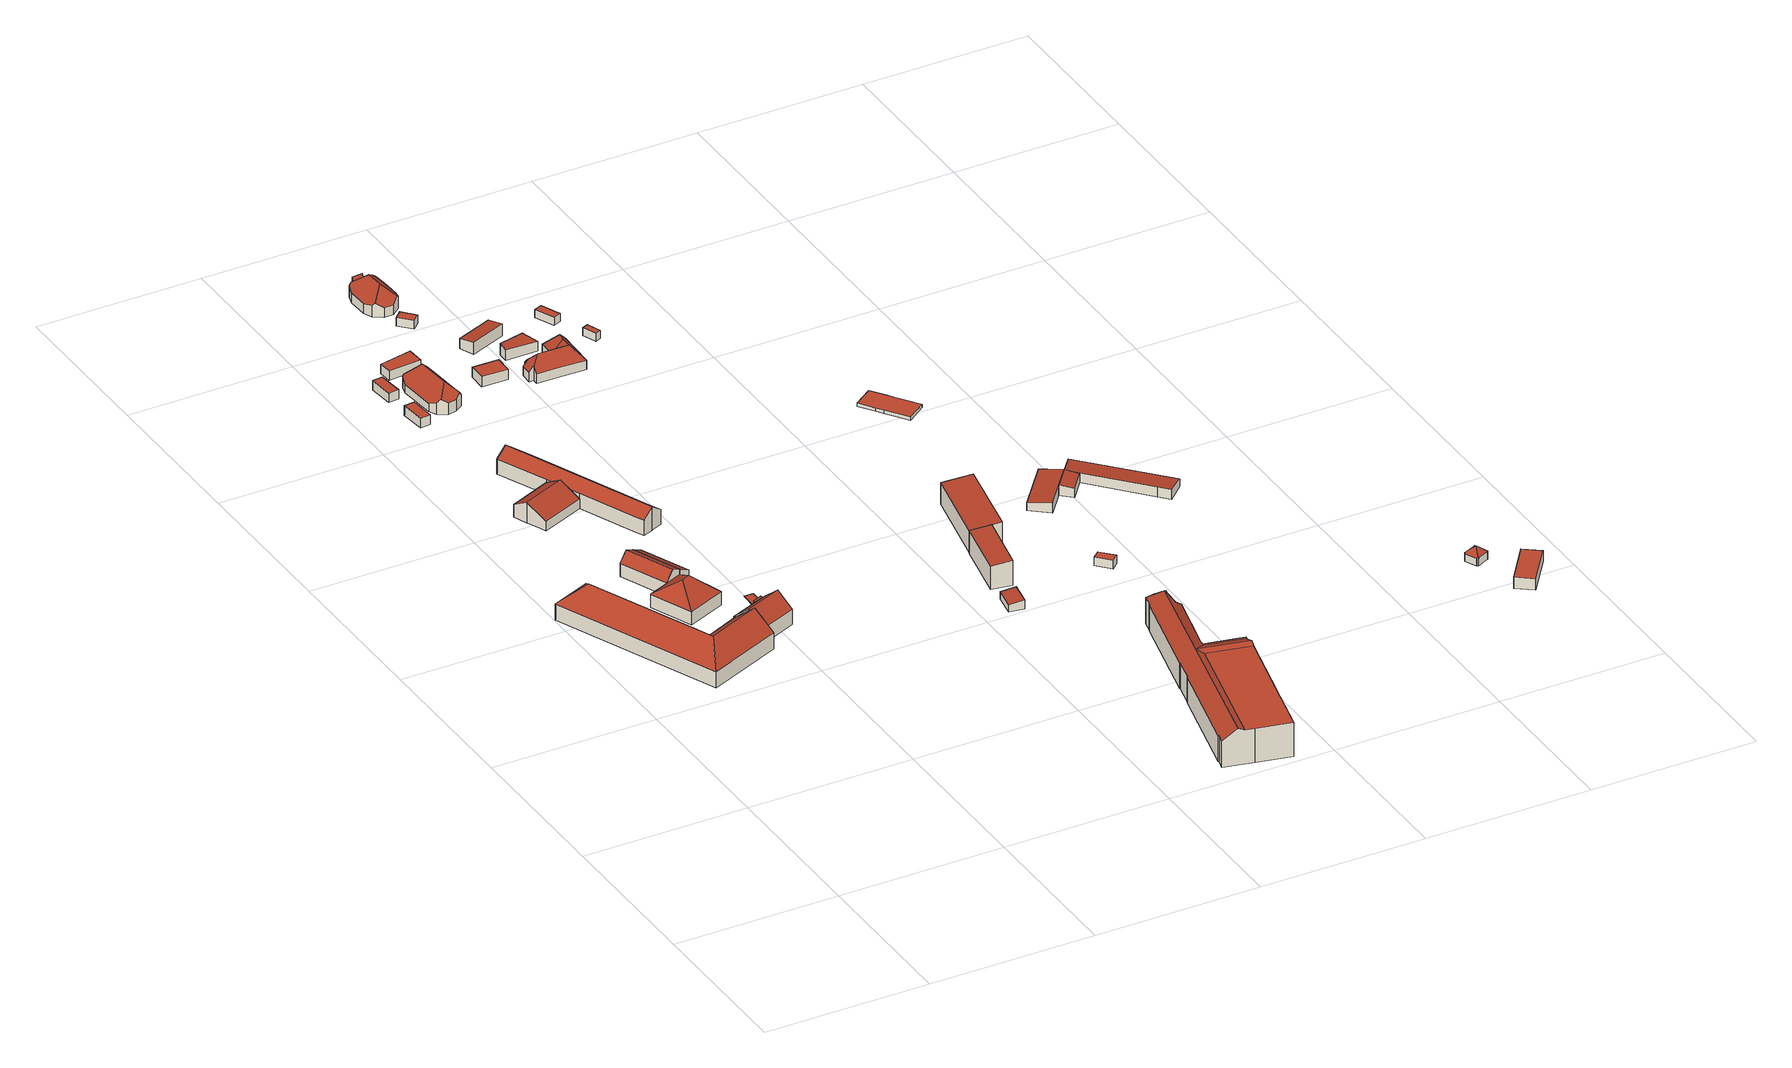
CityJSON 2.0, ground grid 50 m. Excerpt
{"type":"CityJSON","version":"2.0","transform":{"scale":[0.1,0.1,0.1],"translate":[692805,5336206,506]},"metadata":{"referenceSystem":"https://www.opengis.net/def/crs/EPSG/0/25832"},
"CityObjects":{
"building1":{"type":"Building","attributes":{"Gemeindeschluessel":"09162000","HoeheDach":"517.080","HoeheGrund":"506.700","Methode":"2000","NiedrigsteTraufeDesGebaeudes":"511.736","Geometrietyp2DReferenz":"3000","function":"31001_2000","roofType":"3200","measuredHeight":10.38,"storeysAboveGround":1},"geometry":[{"type":"Solid","lod":"2","boundaries":[[[[0,1,2,3]],[[4,5,6,1,0,7,8,9,10,11,12]],[[10,9,8,13,14,15]],[[16,17,18,19,20,21]],[[2,20,19]],[[22,15,14,23,17,16,24]],[[17,3,2,19,18]],[[20,2,1,6]],[[4,16,21,20,6,5]],[[14,13,25,3,17,23]],[[15,22,11,10]],[[25,13,8,7,0,3]],[[12,11,22,24,16,4]]]],"semantics":{"surfaces":[{"type":"WallSurface"},{"type":"GroundSurface"},{"type":"RoofSurface","Dachneigung":"50.808","Dachorientierung":"247.168","Flaeche":"406.503","Z_MAX":"10.380","Z_MAX_ASL":"517.080","Z_MIN":"5.041","Z_MIN_ASL":"511.741"},{"type":"RoofSurface","Dachneigung":"48.597","Dachorientierung":"337.350","Flaeche":"52.766","Z_MAX":"10.380","Z_MAX_ASL":"517.080","Z_MIN":"5.044","Z_MIN_ASL":"511.744"},{"type":"RoofSurface","Dachneigung":"50.182","Dachorientierung":"157.131","Flaeche":"177.218","Z_MAX":"10.380","Z_MAX_ASL":"517.080","Z_MIN":"5.041","Z_MIN_ASL":"511.741"},{"type":"RoofSurface","Dachneigung":"50.791","Dachorientierung":"67.161","Flaeche":"352.278","Z_MAX":"10.380","Z_MAX_ASL":"517.080","Z_MIN":"5.036","Z_MIN_ASL":"511.736"},{"type":"RoofSurface","Dachneigung":"50.167","Dachorientierung":"337.106","Flaeche":"120.992","Z_MAX":"10.380","Z_MAX_ASL":"517.080","Z_MIN":"5.036","Z_MIN_ASL":"511.736"}],"values":[[0,1,0,2,3,4,5,0,0,6,0,0,0]]}}]},
"building2":{"type":"Building","attributes":{"Gemeindeschluessel":"09162000","HoeheDach":"515.560","HoeheGrund":"506.692","Methode":"2000","NiedrigsteTraufeDesGebaeudes":"510.710","Geometrietyp2DReferenz":"3000","function":"31001_2000","roofType":"3200","measuredHeight":8.87,"storeysAboveGround":1},"geometry":[{"type":"Solid","lod":"2","boundaries":[[[[26,27,28,29,30,31]],[[32,33,34,35]],[[36,37,29,28,38,39,40]],[[29,37,41,30]],[[26,31,42,43]],[[44,45,46,47,43,42,48]],[[44,36,40,35,34,45]],[[45,34,33,49,46]],[[47,50,27,26,43]],[[46,49,51,39,38,50,47]],[[39,51,32,35,40]],[[50,38,28,27]],[[42,31,30,41,48]],[[48,41,37,36,44]],[[51,49,33,32]]]],"semantics":{"surfaces":[{"type":"RoofSurface","Dachneigung":"55.637","Dachorientierung":"157.087","Flaeche":"65.595","Z_MAX":"8.868","Z_MAX_ASL":"515.560","Z_MIN":"4.053","Z_MIN_ASL":"510.744"},{"type":"RoofSurface","Dachneigung":"40.833","Dachorientierung":"246.978","Flaeche":"62.311","Z_MAX":"7.098","Z_MAX_ASL":"513.790","Z_MIN":"4.076","Z_MIN_ASL":"510.767"},{"type":"RoofSurface","Dachneigung":"55.637","Dachorientierung":"337.087","Flaeche":"64.093","Z_MAX":"8.868","Z_MAX_ASL":"515.560","Z_MIN":"4.018","Z_MIN_ASL":"510.710"},{"type":"RoofSurface","Dachneigung":"46.032","Dachorientierung":"246.742","Flaeche":"48.554","Z_MAX":"8.868","Z_MAX_ASL":"515.560","Z_MIN":"4.067","Z_MIN_ASL":"510.758"},{"type":"WallSurface"},{"type":"GroundSurface"},{"type":"RoofSurface","Dachneigung":"46.033","Dachorientierung":"66.978","Flaeche":"48.801","Z_MAX":"8.868","Z_MAX_ASL":"515.560","Z_MIN":"4.044","Z_MIN_ASL":"510.736"},{"type":"RoofSurface","Dachneigung":"64.860","Dachorientierung":"66.978","Flaeche":"50.611","Z_MAX":"7.098","Z_MAX_ASL":"513.790","Z_MIN":"5.721","Z_MIN_ASL":"512.413"}],"values":[[0,1,2,3,4,5,4,4,4,4,4,6,4,4,7]]}}]},
"building3":{"type":"Building","attributes":{"Gemeindeschluessel":"09162000","HoeheDach":"515.788","HoeheGrund":"506.900","Methode":"1000","NiedrigsteTraufeDesGebaeudes":"511.720","Geometrietyp2DReferenz":"3000","function":"31001_2000","roofType":"3100","measuredHeight":8.89,"storeysAboveGround":1},"geometry":[{"type":"Solid","lod":"2","boundaries":[[[[52,53,54,55]],[[56,57,58,55,54,59,60,61]],[[62,63,64,53,52,65]],[[65,52,55,58]],[[66,64,63,67]],[[56,61,67,63,62,65,58,57]],[[66,67,61,60]],[[60,59,54,53,64,66]]]],"semantics":{"surfaces":[{"type":"WallSurface"},{"type":"GroundSurface"},{"type":"RoofSurface","Dachneigung":"50.639","Dachorientierung":"337.374","Flaeche":"80.493","Z_MAX":"8.888","Z_MAX_ASL":"515.788","Z_MIN":"4.822","Z_MIN_ASL":"511.722"},{"type":"RoofSurface","Dachneigung":"50.637","Dachorientierung":"157.376","Flaeche":"79.323","Z_MAX":"8.888","Z_MAX_ASL":"515.788","Z_MIN":"4.820","Z_MIN_ASL":"511.720"}],"values":[[0,1,2,0,3,0,0,0]]}}]},
"building4":{"type":"Building","attributes":{"Gemeindeschluessel":"09162000","HoeheDach":"512.403","HoeheGrund":"506.750","Methode":"1000","NiedrigsteTraufeDesGebaeudes":"510.482","Geometrietyp2DReferenz":"3000","function":"51009_1610","roofType":"2100","measuredHeight":5.65},"geometry":[{"type":"Solid","lod":"2","boundaries":[[[[68,69,70,71]],[[69,72,73,70]],[[72,49,74,73]],[[71,70,73,74]],[[49,68,71,74]],[[69,68,49,72]]]],"semantics":{"surfaces":[{"type":"WallSurface"},{"type":"GroundSurface"},{"type":"RoofSurface","Dachneigung":"61.885","Dachorientierung":"67.156","Flaeche":"64.664","Z_MAX":"5.653","Z_MAX_ASL":"512.403","Z_MIN":"3.732","Z_MIN_ASL":"510.482"}],"values":[[0,0,0,1,0,2]]}}]},
"building5":{"type":"Building","attributes":{"Gemeindeschluessel":"09162000","HoeheDach":"513.011","HoeheGrund":"506.730","Methode":"2000","NiedrigsteTraufeDesGebaeudes":"509.585","Geometrietyp2DReferenz":"3000","function":"31001_9998","roofType":"3100","measuredHeight":6.28,"storeysAboveGround":1},"geometry":[{"type":"Solid","lod":"2","boundaries":[[[[75,76,77,78,79,80,81]],[[77,76,82,83]],[[77,83,84,85,86,87,79,78]],[[88,89,90,91,86,85,84,83,82]],[[92,87,86,91]],[[82,76,75,81,89,88]],[[89,81,80,92,91,90]],[[79,87,92,80]]]],"semantics":{"surfaces":[{"type":"RoofSurface","Dachneigung":"62.241","Dachorientierung":"157.393","Flaeche":"104.421","Z_MAX":"6.281","Z_MAX_ASL":"513.011","Z_MIN":"2.855","Z_MIN_ASL":"509.585"},{"type":"WallSurface"},{"type":"GroundSurface"},{"type":"RoofSurface","Dachneigung":"62.240","Dachorientierung":"337.397","Flaeche":"73.696","Z_MAX":"6.281","Z_MAX_ASL":"513.011","Z_MIN":"3.870","Z_MIN_ASL":"510.600"}],"values":[[0,1,1,2,1,1,1,3]]}}]},
"building6":{"type":"Building","attributes":{"Gemeindeschluessel":"09162000","HoeheDach":"508.710","HoeheGrund":"506.978","Methode":"9999","NiedrigsteTraufeDesGebaeudes":"507.180","Geometrietyp2DReferenz":"3000","function":"31001_2000","roofType":"1000","measuredHeight":1.73},"geometry":[{"type":"Solid","lod":"2","boundaries":[[[[93,94,95,96]],[[96,95,97,98]],[[99,100,93,96,98,101]],[[94,93,100,102]],[[103,99,101,104]],[[99,103,102,100]],[[104,101,98,97]],[[95,94,102,103,104,97]]]],"semantics":{"surfaces":[{"type":"RoofSurface","Dachneigung":"90.000","Dachorientierung":"-1.000","Flaeche":"3.057","Z_MAX":"1.732","Z_MAX_ASL":"508.710","Z_MIN":"1.732","Z_MIN_ASL":"508.710"},{"type":"WallSurface"},{"type":"RoofSurface","Dachneigung":"90.000","Dachorientierung":"-1.000","Flaeche":"12.870","Z_MAX":"0.202","Z_MAX_ASL":"507.180","Z_MIN":"0.202","Z_MIN_ASL":"507.180"},{"type":"GroundSurface"}],"values":[[0,1,1,1,1,2,3,1]]}}]},
"building7":{"type":"Building","attributes":{"Gemeindeschluessel":"09162000","HoeheDach":"509.490","HoeheGrund":"506.547","Methode":"2000","NiedrigsteTraufeDesGebaeudes":"509.490","Geometrietyp2DReferenz":"3000","function":"31001_2000","roofType":"1000","measuredHeight":2.94,"storeysAboveGround":1},"geometry":[{"type":"Solid","lod":"2","boundaries":[[[[105,106,107,108]],[[107,106,109,110]],[[106,105,111,109]],[[105,108,112,111]],[[109,111,112,110]],[[108,107,110,112]]]],"semantics":{"surfaces":[{"type":"RoofSurface","Dachneigung":"90.000","Dachorientierung":"-1.000","Flaeche":"24.332","Z_MAX":"2.943","Z_MAX_ASL":"509.490","Z_MIN":"2.943","Z_MIN_ASL":"509.490"},{"type":"WallSurface"},{"type":"GroundSurface"}],"values":[[0,1,1,1,2,1]]}}]},
"building8":{"type":"Building","attributes":{"Gemeindeschluessel":"09162000","HoeheDach":"513.914","HoeheGrund":"506.670","Methode":"1000","NiedrigsteTraufeDesGebaeudes":"511.346","Geometrietyp2DReferenz":"3000","function":"31001_9998","roofType":"3100","measuredHeight":7.24,"storeysAboveGround":1},"geometry":[{"type":"Solid","lod":"2","boundaries":[[[[113,114,115,116,117,118]],[[119,120,121,122]],[[123,120,119,124,125,114,113,126]],[[127,128,129,83,86,117,116,115,130,131,122,121,132,133]],[[128,134,135,136,83,129]],[[133,132,123,126,137,127]],[[136,135,134,137,126,113,118,138]],[[136,138,86,83]],[[114,125,130,115]],[[138,118,117,86]],[[124,119,122,131]],[[120,123,132,121]],[[137,134,128,127]],[[125,124,131,130]]]],"semantics":{"surfaces":[{"type":"WallSurface"},{"type":"RoofSurface","Dachneigung":"54.094","Dachorientierung":"67.102","Flaeche":"213.977","Z_MAX":"7.244","Z_MAX_ASL":"513.914","Z_MIN":"4.676","Z_MIN_ASL":"511.346"},{"type":"GroundSurface"},{"type":"RoofSurface","Dachneigung":"54.088","Dachorientierung":"247.101","Flaeche":"214.329","Z_MAX":"7.244","Z_MAX_ASL":"513.914","Z_MIN":"4.681","Z_MIN_ASL":"511.351"}],"values":[[0,0,1,2,0,0,3,0,0,0,0,0,0,0]]}}]},
"building9":{"type":"Building","attributes":{"Gemeindeschluessel":"09162000","HoeheDach":"509.480","HoeheGrund":"506.556","Methode":"2000","NiedrigsteTraufeDesGebaeudes":"509.480","Geometrietyp2DReferenz":"3000","function":"31001_2000","roofType":"1000","measuredHeight":2.92,"storeysAboveGround":1},"geometry":[{"type":"Solid","lod":"2","boundaries":[[[[139,140,141,142]],[[140,139,143,144]],[[143,139,142,145]],[[142,141,146,145]],[[144,143,145,146]],[[140,144,146,141]]]],"semantics":{"surfaces":[{"type":"WallSurface"},{"type":"RoofSurface","Dachneigung":"90.000","Dachorientierung":"-1.000","Flaeche":"24.309","Z_MAX":"2.924","Z_MAX_ASL":"509.480","Z_MIN":"2.924","Z_MIN_ASL":"509.480"},{"type":"GroundSurface"}],"values":[[0,1,0,2,0,0]]}}]},
"building10":{"type":"Building","attributes":{"Gemeindeschluessel":"09162000","HoeheDach":"514.140","HoeheGrund":"506.450","Methode":"2000","NiedrigsteTraufeDesGebaeudes":"509.022","Geometrietyp2DReferenz":"3000","function":"31001_2000","roofType":"3200","measuredHeight":7.69,"storeysAboveGround":1},"geometry":[{"type":"Solid","lod":"2","boundaries":[[[[147,148,149,150,151,152,153,154]],[[155,156,149,148,157]],[[158,159,160,161,162,163]],[[155,157,164,165]],[[166,162,161,167]],[[153,152,168,169]],[[163,162,166,151,150]],[[170,171,172,173]],[[154,153,169,174]],[[147,154,174,175]],[[176,165,164,177,175,174,169,168,178,167,161,160,159,173,172,179]],[[171,180,179,172]],[[156,180,171,170,158,163,150,149]],[[176,179,180,156,155,165]],[[158,170,173,159]],[[151,166,167,178,168,152]],[[164,157,148,147,175,177]]]],"semantics":{"surfaces":[{"type":"RoofSurface","Dachneigung":"43.533","Dachorientierung":"265.105","Flaeche":"99.229","Z_MAX":"7.690","Z_MAX_ASL":"514.140","Z_MIN":"2.572","Z_MIN_ASL":"509.022"},{"type":"RoofSurface","Dachneigung":"43.831","Dachorientierung":"174.520","Flaeche":"18.455","Z_MAX":"7.690","Z_MAX_ASL":"514.140","Z_MIN":"3.532","Z_MIN_ASL":"509.982"},{"type":"WallSurface"},{"type":"RoofSurface","Dachneigung":"43.211","Dachorientierung":"354.516","Flaeche":"27.483","Z_MAX":"7.690","Z_MAX_ASL":"514.140","Z_MIN":"2.573","Z_MIN_ASL":"509.023"},{"type":"GroundSurface"},{"type":"RoofSurface","Dachneigung":"43.537","Dachorientierung":"85.104","Flaeche":"99.093","Z_MAX":"7.690","Z_MAX_ASL":"514.140","Z_MIN":"2.573","Z_MIN_ASL":"509.023"}],"values":[[0,1,2,2,2,2,3,2,2,2,4,2,5,2,2,2,2]]}}]},
"building11":{"type":"Building","attributes":{"Gemeindeschluessel":"09162000","HoeheDach":"509.382","HoeheGrund":"506.464","Methode":"2000","NiedrigsteTraufeDesGebaeudes":"509.382","Geometrietyp2DReferenz":"3000","function":"31001_2000","roofType":"1000","measuredHeight":2.92,"storeysAboveGround":1},"geometry":[{"type":"Solid","lod":"2","boundaries":[[[[181,182,183,184]],[[185,186,187,188]],[[186,181,184,187]],[[186,185,182,181]],[[182,185,188,183]],[[188,187,184,183]]]],"semantics":{"surfaces":[{"type":"WallSurface"},{"type":"RoofSurface","Dachneigung":"90.000","Dachorientierung":"-1.000","Flaeche":"47.718","Z_MAX":"2.918","Z_MAX_ASL":"509.382","Z_MIN":"2.918","Z_MIN_ASL":"509.382"},{"type":"GroundSurface"}],"values":[[0,0,0,1,0,2]]}}]},
"building12":{"type":"Building","attributes":{"Gemeindeschluessel":"09162000","HoeheDach":"509.694","HoeheGrund":"506.489","Methode":"2000","NiedrigsteTraufeDesGebaeudes":"509.694","Geometrietyp2DReferenz":"3000","function":"31001_2000","roofType":"1000","measuredHeight":3.21,"storeysAboveGround":1},"geometry":[{"type":"Solid","lod":"2","boundaries":[[[[189,190,191,192]],[[193,189,192,194]],[[194,192,191,195]],[[196,193,194,195]],[[189,193,196,190]],[[190,196,195,191]]]],"semantics":{"surfaces":[{"type":"WallSurface"},{"type":"GroundSurface"},{"type":"RoofSurface","Dachneigung":"90.000","Dachorientierung":"-1.000","Flaeche":"42.916","Z_MAX":"3.205","Z_MAX_ASL":"509.694","Z_MIN":"3.205","Z_MIN_ASL":"509.694"}],"values":[[0,0,1,0,2,0]]}}]},
"building13":{"type":"Building","attributes":{"Gemeindeschluessel":"09162000","HoeheDach":"508.897","HoeheGrund":"506.297","Methode":"1000","NiedrigsteTraufeDesGebaeudes":"508.897","Geometrietyp2DReferenz":"3000","function":"31001_2000","roofType":"1000","measuredHeight":2.6,"storeysAboveGround":1},"geometry":[{"type":"Solid","lod":"2","boundaries":[[[[197,198,199,200]],[[201,200,199,202]],[[203,197,200,201]],[[198,204,202,199]],[[203,204,198,197]],[[204,203,201,202]]]],"semantics":{"surfaces":[{"type":"WallSurface"},{"type":"GroundSurface"},{"type":"RoofSurface","Dachneigung":"90.000","Dachorientierung":"-1.000","Flaeche":"15.309","Z_MAX":"2.600","Z_MAX_ASL":"508.897","Z_MIN":"2.600","Z_MIN_ASL":"508.897"}],"values":[[0,1,0,0,2,0]]}}]},
"building14":{"type":"Building","attributes":{"Gemeindeschluessel":"09162000","HoeheDach":"513.750","HoeheGrund":"506.428","Methode":"2000","NiedrigsteTraufeDesGebaeudes":"508.860","Geometrietyp2DReferenz":"3000","function":"31001_2000","roofType":"3200","measuredHeight":7.32,"storeysAboveGround":1},"geometry":[{"type":"Solid","lod":"2","boundaries":[[[[205,206,207,208]],[[209,210,205,208,211,212]],[[213,214,215,216]],[[217,218,219,220]],[[218,221,222,219]],[[222,221,223,224,225]],[[226,227,228,229,230]],[[215,214,231,210,209]],[[206,232,233,234,235,207]],[[229,236,237,230]],[[238,232,206,205,210,231,239]],[[226,230,237,216,215,209,212,234,233,240,220,219,222,225]],[[236,213,216,237]],[[241,217,220,240]],[[211,208,207,235]],[[224,227,226,225]],[[233,232,238,241,240]],[[223,221,218,217,241,238,239,242]],[[234,212,211,235]],[[229,228,242,239,231,214,213,236]],[[224,223,242,228,227]]]],"semantics":{"surfaces":[{"type":"WallSurface"},{"type":"RoofSurface","Dachneigung":"48.773","Dachorientierung":"356.698","Flaeche":"26.581","Z_MAX":"7.322","Z_MAX_ASL":"513.750","Z_MIN":"2.882","Z_MIN_ASL":"509.310"},{"type":"GroundSurface"},{"type":"RoofSurface","Dachneigung":"90.000","Dachorientierung":"-1.000","Flaeche":"8.832","Z_MAX":"2.432","Z_MAX_ASL":"508.860","Z_MIN":"2.432","Z_MIN_ASL":"508.860"},{"type":"RoofSurface","Dachneigung":"48.761","Dachorientierung":"87.482","Flaeche":"59.793","Z_MAX":"7.322","Z_MAX_ASL":"513.750","Z_MIN":"3.082","Z_MIN_ASL":"509.510"},{"type":"RoofSurface","Dachneigung":"48.761","Dachorientierung":"267.482","Flaeche":"62.717","Z_MAX":"7.322","Z_MAX_ASL":"513.750","Z_MIN":"2.920","Z_MIN_ASL":"509.348"},{"type":"RoofSurface","Dachneigung":"48.773","Dachorientierung":"176.698","Flaeche":"24.784","Z_MAX":"7.322","Z_MAX_ASL":"513.750","Z_MIN":"3.048","Z_MIN_ASL":"509.476"}],"values":[[0,0,0,0,0,0,0,0,0,0,1,2,0,0,3,0,0,4,0,5,6]]}}]},
"building15":{"type":"Building","attributes":{"Gemeindeschluessel":"09162000","HoeheDach":"509.921","HoeheGrund":"506.221","Methode":"1000","NiedrigsteTraufeDesGebaeudes":"509.320","Geometrietyp2DReferenz":"3000","function":"31001_2000","roofType":"2100","measuredHeight":3.7,"storeysAboveGround":1},"geometry":[{"type":"Solid","lod":"2","boundaries":[[[[243,244,245,246]],[[245,244,247,248]],[[246,245,248,249]],[[243,246,249,250]],[[249,248,247,250]],[[244,243,250,247]]]],"semantics":{"surfaces":[{"type":"RoofSurface","Dachneigung":"82.795","Dachorientierung":"337.717","Flaeche":"57.074","Z_MAX":"3.700","Z_MAX_ASL":"509.921","Z_MIN":"3.099","Z_MIN_ASL":"509.320"},{"type":"WallSurface"},{"type":"GroundSurface"}],"values":[[0,1,1,1,2,1]]}}]},
"building16":{"type":"Building","attributes":{"Gemeindeschluessel":"09162000","HoeheDach":"509.734","HoeheGrund":"506.134","Methode":"1000","NiedrigsteTraufeDesGebaeudes":"509.134","Geometrietyp2DReferenz":"3000","function":"31001_2000","roofType":"2100","measuredHeight":3.6,"storeysAboveGround":1},"geometry":[{"type":"Solid","lod":"2","boundaries":[[[[251,252,253,254]],[[255,256,252,251]],[[255,251,254,257]],[[252,256,258,253]],[[254,253,258,257]],[[256,255,257,258]]]],"semantics":{"surfaces":[{"type":"WallSurface"},{"type":"RoofSurface","Dachneigung":"83.359","Dachorientierung":"166.594","Flaeche":"34.686","Z_MAX":"3.600","Z_MAX_ASL":"509.734","Z_MIN":"3.000","Z_MIN_ASL":"509.134"},{"type":"GroundSurface"}],"values":[[0,1,0,0,2,0]]}}]},
"building17":{"type":"Building","attributes":{"Gemeindeschluessel":"09162000","HoeheDach":"513.340","HoeheGrund":"506.460","Methode":"2000","NiedrigsteTraufeDesGebaeudes":"509.416","Geometrietyp2DReferenz":"3000","function":"31001_2000","roofType":"3200","measuredHeight":6.88,"storeysAboveGround":1},"geometry":[{"type":"Solid","lod":"2","boundaries":[[[[259,260,261,262,263,264,265]],[[261,260,266,267,268,269,262]],[[270,271,272,273,260,259]],[[274,275,276,277]],[[278,279,280,281,277,276,282,283,284,285,286,287,288,289,290]],[[290,289,271,270,259,278]],[[273,266,260]],[[271,291,272]],[[269,268,285,284,283,292]],[[263,262,269,292,293,275,274]],[[291,288,287,266]],[[293,292,283,282]],[[272,291,266,273]],[[275,293,282,276]],[[266,287,286,285,268,267]],[[291,271,289,288]],[[278,259,265,264,280,279]],[[263,274,277,281,280,264]]]],"semantics":{"surfaces":[{"type":"RoofSurface","Dachneigung":"41.031","Dachorientierung":"181.633","Flaeche":"65.223","Z_MAX":"6.880","Z_MAX_ASL":"513.340","Z_MIN":"2.968","Z_MIN_ASL":"509.428"},{"type":"RoofSurface","Dachneigung":"41.027","Dachorientierung":"1.631","Flaeche":"47.287","Z_MAX":"6.880","Z_MAX_ASL":"513.340","Z_MIN":"2.956","Z_MIN_ASL":"509.416"},{"type":"RoofSurface","Dachneigung":"41.153","Dachorientierung":"91.740","Flaeche":"47.410","Z_MAX":"6.880","Z_MAX_ASL":"513.340","Z_MIN":"2.967","Z_MIN_ASL":"509.427"},{"type":"WallSurface"},{"type":"GroundSurface"},{"type":"RoofSurface","Dachneigung":"41.053","Dachorientierung":"271.522","Flaeche":"9.092","Z_MAX":"6.880","Z_MAX_ASL":"513.340","Z_MIN":"2.956","Z_MIN_ASL":"509.416"},{"type":"RoofSurface","Dachneigung":"41.182","Dachorientierung":"1.483","Flaeche":"17.779","Z_MAX":"6.880","Z_MAX_ASL":"513.340","Z_MIN":"2.967","Z_MIN_ASL":"509.427"},{"type":"RoofSurface","Dachneigung":"41.031","Dachorientierung":"271.246","Flaeche":"13.563","Z_MAX":"6.880","Z_MAX_ASL":"513.340","Z_MIN":"2.968","Z_MIN_ASL":"509.428"},{"type":"RoofSurface","Dachneigung":"41.155","Dachorientierung":"271.756","Flaeche":"20.486","Z_MAX":"6.880","Z_MAX_ASL":"513.340","Z_MIN":"2.970","Z_MIN_ASL":"509.430"}],"values":[[0,1,2,3,4,3,5,6,3,7,3,3,8,3,3,3,3,3]]}}]},
"building18":{"type":"Building","attributes":{"Gemeindeschluessel":"09162000","HoeheDach":"509.992","HoeheGrund":"507.100","Methode":"1000","NiedrigsteTraufeDesGebaeudes":"509.389","Geometrietyp2DReferenz":"3000","function":"31001_2000","roofType":"1000","measuredHeight":2.89},"geometry":[{"type":"Solid","lod":"2","boundaries":[[[[294,295,296,297]],[[298,294,297,299]],[[300,298,299,301]],[[298,300,295,294]],[[295,300,301,296]],[[301,299,297,296]]]],"semantics":{"surfaces":[{"type":"WallSurface"},{"type":"RoofSurface","Dachneigung":"82.421","Dachorientierung":"279.311","Flaeche":"31.266","Z_MAX":"2.892","Z_MAX_ASL":"509.992","Z_MIN":"2.289","Z_MIN_ASL":"509.389"},{"type":"GroundSurface"}],"values":[[0,0,0,1,0,2]]}}]},
"building19":{"type":"Building","attributes":{"Gemeindeschluessel":"09162000","HoeheDach":"518.770","HoeheGrund":"507.358","Methode":"2000","NiedrigsteTraufeDesGebaeudes":"515.350","Geometrietyp2DReferenz":"3000","function":"31001_9998","roofType":"1000","measuredHeight":11.41,"storeysAboveGround":2},"geometry":[{"type":"Solid","lod":"2","boundaries":[[[[302,303,304,305]],[[306,307,308,309]],[[310,311,312,313]],[[314,315,316,317]],[[318,319,317,316,320,321,313,312,322,305,304,323,324,325,326,327,328,329,330,331,332,333,334,335]],[[311,336,322,312]],[[337,338,326,325]],[[339,340,329,328]],[[338,341,327,326]],[[342,343,331,330]],[[344,340,339,345,346]],[[306,309,347,348,315,314,349]],[[348,347,321,320]],[[344,346,350]],[[315,348,320,316]],[[307,346,345,341,338,337,351,352,303,302,336,311,310,308]],[[336,302,305,322]],[[332,353,354,355,356,333]],[[349,357,307,306]],[[358,359,360,361,307,357]],[[329,340,344,350,342,330]],[[303,352,323,304]],[[321,347,309,308,310,313]],[[351,337,325,324]],[[358,357,349,314,317,319,318]],[[362,356,355,361,360]],[[359,358,318,335]],[[343,353,332,331]],[[327,341,345,339,328]],[[352,351,324,323]],[[354,353,343,342,350,346,307,361]],[[334,362,360,359,335]],[[354,361,355]],[[356,362,334,333]]]],"semantics":{"surfaces":[{"type":"WallSurface"},{"type":"RoofSurface","Dachneigung":"71.070","Dachorientierung":"103.061","Flaeche":"79.460","Z_MAX":"11.412","Z_MAX_ASL":"518.770","Z_MIN":"10.772","Z_MIN_ASL":"518.130"},{"type":"GroundSurface"},{"type":"RoofSurface","Dachneigung":"55.314","Dachorientierung":"349.861","Flaeche":"9.432","Z_MAX":"11.412","Z_MAX_ASL":"518.770","Z_MIN":"7.992","Z_MIN_ASL":"515.350"},{"type":"RoofSurface","Dachneigung":"90.000","Dachorientierung":"-1.000","Flaeche":"533.900","Z_MAX":"10.772","Z_MAX_ASL":"518.130","Z_MIN":"10.772","Z_MIN_ASL":"518.130"},{"type":"RoofSurface","Dachneigung":"54.525","Dachorientierung":"169.861","Flaeche":"0.106","Z_MAX":"11.412","Z_MAX_ASL":"518.770","Z_MIN":"11.009","Z_MIN_ASL":"518.368"},{"type":"RoofSurface","Dachneigung":"53.093","Dachorientierung":"283.061","Flaeche":"405.488","Z_MAX":"11.412","Z_MAX_ASL":"518.770","Z_MIN":"8.029","Z_MIN_ASL":"515.388"},{"type":"RoofSurface","Dachneigung":"68.793","Dachorientierung":"193.147","Flaeche":"25.662","Z_MAX":"11.412","Z_MAX_ASL":"518.770","Z_MIN":"10.772","Z_MIN_ASL":"518.130"},{"type":"RoofSurface","Dachneigung":"63.156","Dachorientierung":"13.150","Flaeche":"90.739","Z_MAX":"11.412","Z_MAX_ASL":"518.770","Z_MIN":"8.392","Z_MIN_ASL":"515.750"},{"type":"RoofSurface","Dachneigung":"73.954","Dachorientierung":"13.152","Flaeche":"16.220","Z_MAX":"8.393","Z_MAX_ASL":"515.751","Z_MIN":"8.005","Z_MIN_ASL":"515.363"},{"type":"RoofSurface","Dachneigung":"51.518","Dachorientierung":"103.063","Flaeche":"111.607","Z_MAX":"11.412","Z_MAX_ASL":"518.770","Z_MIN":"8.391","Z_MIN_ASL":"515.749"}],"values":[[0,1,0,0,2,0,0,0,0,0,3,4,0,5,0,6,0,0,7,8,0,0,0,0,0,9,0,0,0,0,10,0,0,0]]}}]},
"building20":{"type":"Building","attributes":{"Gemeindeschluessel":"09162000","HoeheDach":"514.693","HoeheGrund":"506.760","Methode":"1000","NiedrigsteTraufeDesGebaeudes":"513.979","Geometrietyp2DReferenz":"3000","function":"31001_9998","roofType":"1000","measuredHeight":7.93,"storeysAboveGround":2},"address":[{"country":"Germany","locality":"München","thoroughfareName":"Englischer Garten 1a"}],"geometry":[{"type":"Solid","lod":"2","boundaries":[[[[363,364,365,366]],[[363,367,368,364]],[[364,368,369,365]],[[370,367,363,366]],[[368,367,370,369]],[[365,369,370,366]]]],"semantics":{"surfaces":[{"type":"WallSurface"},{"type":"RoofSurface","Dachneigung":"83.426","Dachorientierung":"283.364","Flaeche":"116.071","Z_MAX":"7.933","Z_MAX_ASL":"514.693","Z_MIN":"7.219","Z_MIN_ASL":"513.979"},{"type":"GroundSurface"}],"values":[[0,0,1,2,0,0]]}}]},
"building21":{"type":"Building","attributes":{"Gemeindeschluessel":"09162000","HoeheDach":"508.787","HoeheGrund":"506.287","Methode":"1000","NiedrigsteTraufeDesGebaeudes":"508.787","Geometrietyp2DReferenz":"3000","function":"31001_2000","roofType":"1000","measuredHeight":2.5,"storeysAboveGround":1},"geometry":[{"type":"Solid","lod":"2","boundaries":[[[[371,372,373,374]],[[375,376,373,372]],[[377,378,371,374]],[[376,377,374,373]],[[378,375,372,371]],[[378,377,376,375]]]],"semantics":{"surfaces":[{"type":"GroundSurface"},{"type":"WallSurface"},{"type":"RoofSurface","Dachneigung":"90.000","Dachorientierung":"-1.000","Flaeche":"16.911","Z_MAX":"2.500","Z_MAX_ASL":"508.787","Z_MIN":"2.500","Z_MIN_ASL":"508.787"}],"values":[[0,1,1,1,1,2]]}}]},
"building22":{"type":"Building","attributes":{"Gemeindeschluessel":"09162000","HoeheDach":"508.816","HoeheGrund":"506.316","Methode":"1000","NiedrigsteTraufeDesGebaeudes":"508.816","Geometrietyp2DReferenz":"3000","function":"31001_2000","roofType":"1000","measuredHeight":2.5,"storeysAboveGround":1},"geometry":[{"type":"Solid","lod":"2","boundaries":[[[[379,380,381,382]],[[380,383,384,381]],[[383,385,386,384]],[[385,383,380,379]],[[386,382,381,384]],[[385,379,382,386]]]],"semantics":{"surfaces":[{"type":"WallSurface"},{"type":"RoofSurface","Dachneigung":"90.000","Dachorientierung":"-1.000","Flaeche":"8.124","Z_MAX":"2.500","Z_MAX_ASL":"508.816","Z_MIN":"2.500","Z_MIN_ASL":"508.816"},{"type":"GroundSurface"}],"values":[[0,0,0,1,2,0]]}}]},
"building23":{"type":"Building","attributes":{"Gemeindeschluessel":"09162000","HoeheDach":"514.855","HoeheGrund":"507.090","Methode":"1000","NiedrigsteTraufeDesGebaeudes":"513.793","Geometrietyp2DReferenz":"3000","function":"31001_2000","roofType":"1000","measuredHeight":7.76,"storeysAboveGround":2},"geometry":[{"type":"Solid","lod":"2","boundaries":[[[[387,388,389,390]],[[391,392,393,394]],[[394,393,395,390,389]],[[396,392,391,388,387]],[[392,396,395,393]],[[388,391,394,389]],[[396,387,390,395]]]],"semantics":{"surfaces":[{"type":"WallSurface"},{"type":"GroundSurface"},{"type":"RoofSurface","Dachneigung":"83.397","Dachorientierung":"281.414","Flaeche":"232.759","Z_MAX":"7.765","Z_MAX_ASL":"514.855","Z_MIN":"6.703","Z_MIN_ASL":"513.793"}],"values":[[0,0,1,2,0,0,0]]}}]},
"building24":{"type":"Building","attributes":{"Gemeindeschluessel":"09162000","HoeheDach":"509.860","HoeheGrund":"507.260","Methode":"2000","NiedrigsteTraufeDesGebaeudes":"509.860","Geometrietyp2DReferenz":"3000","function":"51009_1610","roofType":"1000","measuredHeight":2.6},"geometry":[{"type":"Solid","lod":"2","boundaries":[[[[397,398,399,400]],[[398,401,402,399]],[[397,403,401,398]],[[401,403,404,402]],[[404,400,399,402]],[[403,397,400,404]]]],"semantics":{"surfaces":[{"type":"WallSurface"},{"type":"RoofSurface","Dachneigung":"90.000","Dachorientierung":"-1.000","Flaeche":"14.928","Z_MAX":"2.600","Z_MAX_ASL":"509.860","Z_MIN":"2.600","Z_MIN_ASL":"509.860"},{"type":"GroundSurface"}],"values":[[0,0,1,0,2,0]]}}]},
"building25":{"type":"Building","attributes":{"Gemeindeschluessel":"09162000","HoeheDach":"510.599","HoeheGrund":"507.320","Methode":"1000","NiedrigsteTraufeDesGebaeudes":"509.679","Geometrietyp2DReferenz":"3000","function":"31001_2000","roofType":"1000","measuredHeight":3.28,"storeysAboveGround":1},"geometry":[{"type":"Solid","lod":"2","boundaries":[[[[405,406,407,408]],[[409,410,411,412,407,406]],[[413,414,415,410,409,406,405]],[[414,416,417,411,410,415]],[[408,407,412,411,417,416,418]],[[414,413,418,416]],[[413,405,408,418]]]],"semantics":{"surfaces":[{"type":"WallSurface"},{"type":"RoofSurface","Dachneigung":"82.574","Dachorientierung":"309.243","Flaeche":"119.642","Z_MAX":"3.279","Z_MAX_ASL":"510.599","Z_MIN":"2.359","Z_MIN_ASL":"509.679"},{"type":"GroundSurface"}],"values":[[0,0,1,0,2,0,0]]}}]},
"building26":{"type":"Building","attributes":{"Gemeindeschluessel":"09162000","HoeheDach":"507.590","HoeheGrund":"506.590","Methode":"2000","NiedrigsteTraufeDesGebaeudes":"507.590","Geometrietyp2DReferenz":"3000","function":"53001_1800","roofType":"1000","measuredHeight":1},"geometry":[{"type":"Solid","lod":"2","boundaries":[[[[419,420,421,422,423,424,425,426,427]],[[425,424,428,429]],[[424,423,430,428]],[[420,419,431,432]],[[419,427,433,431]],[[423,422,434,430]],[[426,425,429,435]],[[430,434,436,432,431,433,437,435,429,428]],[[421,420,432,436]],[[422,421,436,434]],[[426,435,437,433,427]]]],"semantics":{"surfaces":[{"type":"RoofSurface","Dachneigung":"90.000","Dachorientierung":"-1.000","Flaeche":"110.555","Z_MAX":"1.000","Z_MAX_ASL":"507.590","Z_MIN":"1.000","Z_MIN_ASL":"507.590"},{"type":"WallSurface"},{"type":"GroundSurface"}],"values":[[0,1,1,1,1,1,1,2,1,1,1]]}}]},
"building27":{"type":"Building","attributes":{"Gemeindeschluessel":"09162000","HoeheDach":"510.593","HoeheGrund":"507.256","Methode":"1000","NiedrigsteTraufeDesGebaeudes":"510.106","Geometrietyp2DReferenz":"3000","function":"51009_1610","roofType":"1000","measuredHeight":3.34},"geometry":[{"type":"Solid","lod":"2","boundaries":[[[[438,413,418,439]],[[440,438,439,441]],[[416,418,413,414]],[[416,441,439,418]],[[413,438,440,414]],[[414,440,441,416]]]],"semantics":{"surfaces":[{"type":"WallSurface"},{"type":"GroundSurface"},{"type":"RoofSurface","Dachneigung":"83.520","Dachorientierung":"128.835","Flaeche":"32.970","Z_MAX":"3.337","Z_MAX_ASL":"510.593","Z_MIN":"2.850","Z_MIN_ASL":"510.106"}],"values":[[0,0,0,1,2,0]]}}]},
"building28":{"type":"Building","attributes":{"Gemeindeschluessel":"09162000","HoeheDach":"510.436","HoeheGrund":"507.330","Methode":"1000","NiedrigsteTraufeDesGebaeudes":"509.726","Geometrietyp2DReferenz":"3000","function":"31001_2000","roofType":"1000","measuredHeight":3.11,"storeysAboveGround":1},"geometry":[{"type":"Solid","lod":"2","boundaries":[[[[442,443,444,445,446,447,448,449]],[[450,451,445,444,443,452]],[[443,442,453,452]],[[448,447,454,416]],[[452,453,441,416,454,455,451,450]],[[449,448,416,441]],[[445,451,455,454,447,446]],[[442,449,441,453]]]],"semantics":{"surfaces":[{"type":"RoofSurface","Dachneigung":"83.845","Dachorientierung":"47.518","Flaeche":"201.909","Z_MAX":"3.106","Z_MAX_ASL":"510.436","Z_MIN":"2.396","Z_MIN_ASL":"509.726"},{"type":"WallSurface"},{"type":"GroundSurface"}],"values":[[0,1,1,1,2,1,1,1]]}}]},
"building29":{"type":"Building","attributes":{"Gemeindeschluessel":"09162000","HoeheDach":"511.706","HoeheGrund":"507.340","Methode":"1000","NiedrigsteTraufeDesGebaeudes":"509.744","Geometrietyp2DReferenz":"3000","function":"31001_9998","roofType":"3500","measuredHeight":4.37},"address":[{"country":"Germany","locality":"München","thoroughfareName":"Oettingenstraße 80"}],"geometry":[{"type":"Solid","lod":"2","boundaries":[[[[456,457,458,459]],[[460,461,462,463,464,465]],[[456,459,466,467,468,469]],[[470,468,467,471]],[[472,473,474,475,476,477]],[[478,479,457,456,469,480,481]],[[475,482,483,476]],[[484,485,486,478,481,487]],[[469,468,470,488,461,460,480]],[[489,465,464,490]],[[491,492,487,481,480,474,473]],[[484,493,494,472,477,476,483,490,464,463,462,495,471,467,466,459,458,496,486,485]],[[491,473,472,494]],[[492,491,494,493]],[[487,492,493,484]],[[479,478,486,496]],[[482,475,474,480,460,465,489]],[[488,470,471,495]],[[457,479,496,458]],[[482,489,490,483]],[[461,488,495,462]]]],"semantics":{"surfaces":[{"type":"WallSurface"},{"type":"RoofSurface","Dachneigung":"49.500","Dachorientierung":"68.227","Flaeche":"6.760","Z_MAX":"4.366","Z_MAX_ASL":"511.706","Z_MIN":"2.404","Z_MIN_ASL":"509.744"},{"type":"RoofSurface","Dachneigung":"49.282","Dachorientierung":"337.771","Flaeche":"6.815","Z_MAX":"4.366","Z_MAX_ASL":"511.706","Z_MIN":"2.406","Z_MIN_ASL":"509.746"},{"type":"RoofSurface","Dachneigung":"49.280","Dachorientierung":"157.769","Flaeche":"6.815","Z_MAX":"4.366","Z_MAX_ASL":"511.706","Z_MIN":"2.409","Z_MIN_ASL":"509.749"},{"type":"GroundSurface"},{"type":"RoofSurface","Dachneigung":"49.498","Dachorientierung":"248.226","Flaeche":"6.793","Z_MAX":"4.366","Z_MAX_ASL":"511.706","Z_MIN":"2.409","Z_MIN_ASL":"509.749"}],"values":[[0,0,0,0,0,1,0,0,2,0,3,4,0,0,0,0,5,0,0,0,0]]}}]},
"building30":{"type":"Building","attributes":{"Gemeindeschluessel":"09162000","HoeheDach":"509.830","HoeheGrund":"506.260","Methode":"1000","NiedrigsteTraufeDesGebaeudes":"509.830","Geometrietyp2DReferenz":"3000","function":"31001_9998","roofType":"1000","measuredHeight":3.57},"address":[{"country":"Germany","locality":"München","thoroughfareName":"Tivolistraße 9"}],"geometry":[{"type":"Solid","lod":"2","boundaries":[[[[497,498,499,500]],[[498,501,502,499]],[[503,497,500,504]],[[504,500,499,502]],[[497,503,501,498]],[[501,503,504,502]]]],"semantics":{"surfaces":[{"type":"WallSurface"},{"type":"GroundSurface"},{"type":"RoofSurface","Dachneigung":"90.000","Dachorientierung":"-1.000","Flaeche":"85.268","Z_MAX":"3.570","Z_MAX_ASL":"509.830","Z_MIN":"3.570","Z_MIN_ASL":"509.830"}],"values":[[0,0,0,1,2,0]]}}]}
},
"vertices":[
[282,1222,7],[121,1604,7],[121,1604,57],[282,1222,57],[211,1053,7],[161,1171,7],[0,1554,7],[283,1222,7],[385,1265,7],[412,1207,7],[424,1180,7],[437,1148,7],[332,1104,7],[385,1265,58],[412,1207,111],[424,1180,86],[211,1053,57],[247,1137,111],[222,1197,111],[84,1523,111],[0,1554,57],[161,1171,57],[437,1148,57],[307,1163,111],[332,1104,57],[283,1222,57],
[421,1408,47],[421,1408,48],[348,1453,96],[323,1442,96],[304,1358,48],[304,1358,47],[339,1526,78],[278,1670,78],[254,1660,48],[315,1516,48],[316,1513,49],[251,1486,49],[366,1537,47],[366,1538,47],[315,1516,47],[250,1486,48],[304,1358,7],[421,1408,7],[316,1513,7],[254,1660,7],[304,1682,7],[367,1535,7],[250,1486,7],[304,1682,64],[367,1535,47],[366,1538,64],
[383,1271,57],[499,1319,57],[499,1319,9],[383,1271,9],[403,1225,9],[387,1260,9],[385,1265,9],[518,1273,9],[537,1228,9],[424,1180,9],[387,1260,67],[403,1225,98],[518,1273,98],[385,1265,62],[537,1228,57],[424,1180,57],
[337,1696,45],[400,1548,45],[400,1548,8],[337,1696,8],[367,1535,64],[367,1535,8],[304,1682,8],
[185,1970,46],[192,1953,36],[323,2008,36],[316,2025,46],[298,2068,70],[166,2013,70],[167,2012,70],[192,1953,7],[323,2008,7],[316,2025,7],[298,2068,7],[280,2110,7],[280,2110,46],[185,1970,7],[167,2012,7],[166,2013,7],[149,2055,7],[149,2055,46],
[518,1368,27],[491,1356,27],[491,1350,27],[518,1351,27],[491,1350,10],[518,1351,10],[519,1410,12],[518,1368,12],[519,1410,10],[491,1356,12],[492,1410,12],[492,1410,10],
[179,2567,35],[173,2643,35],[141,2640,35],[148,2564,35],[173,2643,5],[141,2640,5],[179,2567,5],[148,2564,5],
[247,2278,79],[248,2278,79],[248,2278,7],[247,2278,7],[214,2264,7],[214,2264,54],[362,2093,54],[462,1860,53],[462,1860,7],[362,2093,7],[473,1835,53],[299,2244,54],[279,2291,54],[440,1821,79],[439,1820,7],[408,1807,7],[397,1831,7],[279,2291,7],[299,2244,7],[473,1835,7],[440,1821,7],[408,1807,54],[397,1831,54],[323,2008,54],[439,1820,78],[280,2110,54],
[159,2793,35],[166,2717,35],[166,2717,6],[159,2793,6],[128,2790,35],[134,2714,35],[128,2790,6],[134,2714,6],
[219,2603,41],[229,2598,51],[256,2630,81],[247,2735,81],[209,2766,44],[205,2764,40],[198,2738,30],[207,2626,30],[272,2593,41],[288,2604,51],[247,2589,40],[281,2772,42],[281,2772,4],[279,2773,4],[256,2784,4],[256,2784,30],[279,2773,44],[247,2589,4],[272,2593,4],[227,2781,30],[227,2781,4],[205,2764,4],[198,2738,4],[295,2747,30],[304,2635,30],[304,2635,4],[295,2747,4],[207,2626,4],[219,2603,4],[288,2604,4],[229,2598,4],[209,2766,4],[297,2610,4],[297,2610,40],
[189,2811,34],[186,2852,34],[186,2852,5],[189,2811,5],[286,2872,34],[290,2820,34],[290,2820,5],[286,2872,5],
[469,2717,37],[468,2663,37],[468,2663,5],[469,2717,5],[390,2719,37],[390,2719,5],[388,2665,5],[388,2665,37],
[361,3064,29],[394,3026,29],[394,3026,3],[361,3064,3],[338,3043,3],[372,3006,3],[338,3043,29],[372,3006,29],
[321,3246,33],[353,3248,33],[353,3248,29],[321,3246,29],[321,3246,4],[321,3246,34],[333,3275,29],[333,3275,4],[289,3198,34],[297,3226,41],[297,3226,4],[289,3198,4],[388,3202,35],[391,3141,35],[391,3141,4],[388,3202,4],[383,3113,43],[383,3113,4],[378,3109,48],[358,3093,35],[358,3093,4],[329,3092,4],[329,3092,35],[309,3105,47],[302,3110,41],[302,3110,4],[303,3230,46],[352,3247,34],[352,3247,4],[364,3277,4],[364,3277,29],[292,3137,33],[292,3137,4],[372,3233,47],[340,3197,78],[378,3230,4],[378,3230,43],[342,3141,78],
[432,2864,33],[450,2820,39],[561,2865,39],[543,2909,33],[450,2820,2],[561,2865,2],[543,2909,2],[432,2864,2],
[511,2754,34],[511,2785,37],[511,2785,1],[511,2754,1],[607,2755,31],[587,2802,37],[607,2755,1],[587,2802,1],
[673,2606,34],[640,2641,73],[605,2642,73],[546,2643,73],[525,2623,50],[524,2610,34],[604,2608,34],[607,2676,34],[606,2676,34],[526,2677,35],[526,2664,50],[675,2674,34],[677,2731,34],[642,2698,73],[641,2675,73],[525,2626,50],[511,2626,34],[511,2626,5],[525,2626,5],[673,2606,5],[604,2608,5],[524,2610,5],[525,2623,5],[512,2661,5],[526,2661,5],[526,2664,5],[526,2677,5],[606,2676,5],[607,2676,5],[609,2733,5],[677,2731,5],[675,2674,5],[609,2733,34],[526,2661,50],[512,2661,34],
[1112,996,40],[1068,1003,34],[1068,1003,11],[1112,996,11],[1123,1064,40],[1123,1064,11],[1079,1071,34],[1079,1071,11],
[1263,378,94],[1264,378,95],[1264,378,14],[1263,378,14],[1338,421,121],[1324,441,128],[1231,41,128],[1249,37,121],[1188,51,95],[1196,81,95],[1196,81,14],[1188,51,14],[1429,216,121],[1410,134,121],[1410,134,14],[1429,216,14],[1475,411,14],[1461,349,14],[1380,6,14],[1277,30,14],[1194,81,14],[1280,447,14],[1279,447,14],[1347,740,14],[1348,739,14],[1356,774,14],[1384,782,14],[1394,737,14],[1402,693,14],[1420,695,14],[1373,504,14],[1467,482,14],[1495,476,14],[1485,453,14],[1194,81,94],[1347,740,94],[1348,739,95],[1384,782,94],[1394,737,126],[1356,774,95],[1402,693,112],[1420,695,99],[1394,733,128],[1357,774,95],[1391,733,128],[1277,30,121],[1380,6,121],[1470,390,121],[1395,728,124],[1279,447,94],[1280,447,95],[1373,504,101],[1377,503,97],[1377,503,94],[1467,482,94],[1474,406,128],[1475,411,125],[1485,453,103],[1490,464,98],[1374,491,98],[1495,476,94],
[1180,1301,8],[1180,1301,87],[1143,1118,87],[1143,1118,8],[1119,1314,8],[1119,1314,80],[1083,1129,80],[1083,1129,8],
[680,2902,3],[704,2912,3],[729,2852,3],[705,2842,3],[704,2912,28],[729,2852,28],[705,2842,28],[680,2902,28],
[781,2727,28],[765,2720,28],[765,2720,3],[781,2727,3],[748,2762,28],[748,2762,3],[765,2769,28],[765,2769,3],
[1180,1301,85],[1119,1314,78],[1119,1314,11],[1180,1301,11],[1169,1561,78],[1258,1543,88],[1258,1543,11],[1169,1561,11],[1209,1296,11],[1209,1296,89],
[1433,1074,39],[1412,1055,39],[1412,1055,13],[1433,1074,13],[1376,1095,39],[1376,1095,13],[1397,1113,39],[1397,1113,13],
[1406,1376,46],[1351,1420,37],[1351,1420,13],[1406,1376,13],[1458,1551,37],[1459,1552,37],[1459,1552,13],[1458,1551,13],[1461,1443,46],[1511,1505,46],[1477,1536,40],[1511,1505,13],[1477,1536,13],[1461,1443,13],
[1360,2011,16],[1331,2052,16],[1314,2076,16],[1300,2096,16],[1269,2139,16],[1212,2099,16],[1243,2055,16],[1257,2035,16],[1303,1970,16],[1212,2099,6],[1243,2055,6],[1269,2139,6],[1360,2011,6],[1331,2052,6],[1303,1970,6],[1300,2096,6],[1257,2035,6],[1314,2076,6],[1274,2011,6],
[1494,1416,41],[1494,1416,13],[1541,1473,41],[1541,1473,13],
[1688,1312,44],[1715,1283,44],[1738,1305,41],[1763,1328,37],[1760,1332,37],[1553,1557,37],[1511,1505,44],[1541,1473,44],[1738,1305,13],[1763,1328,13],[1715,1283,13],[1688,1312,13],[1553,1557,13],[1760,1332,13],
[2288,658,38],[2289,656,38],[2289,656,13],[2288,658,13],[2247,640,39],[2248,642,38],[2248,642,13],[2247,640,13],[2247,639,13],[2247,639,38],[2287,658,13],[2285,659,13],[2285,659,38],[2287,658,39],[2283,658,38],[2283,658,13],[2266,601,13],[2266,601,38],[2265,601,39],[2264,602,38],[2264,602,13],[2265,601,13],[2304,620,38],[2304,622,37],[2276,630,57],[2304,619,39],[2262,603,37],[2262,603,13],[2304,618,13],[2304,619,13],[2304,620,13],[2304,618,38],[2250,643,37],[2247,637,37],[2247,637,13],[2268,601,37],[2302,617,37],[2302,617,13],[2268,601,13],[2250,643,13],[2304,622,13],
[2435,551,38],[2350,437,38],[2350,437,3],[2435,551,3],[2302,473,38],[2302,473,3],[2387,587,38],[2387,587,3]
]}
